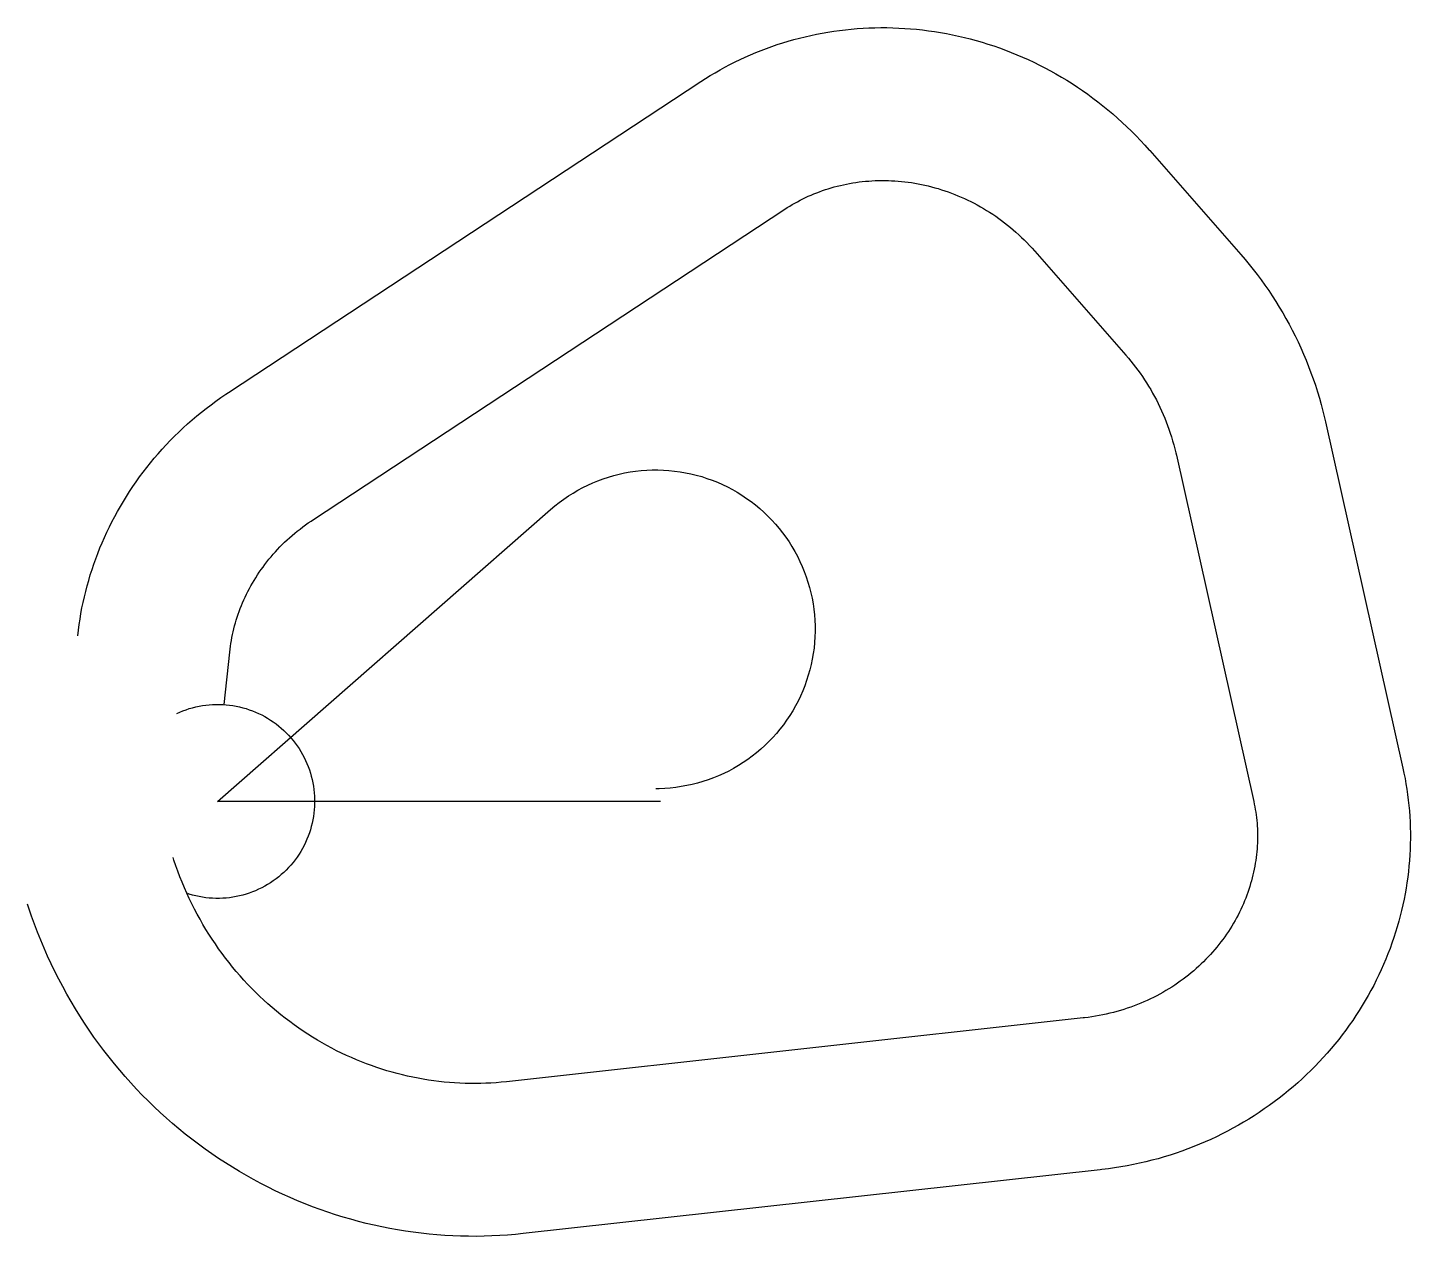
# Model space of a CAD drawing. Header units: metres. Extents: x -5720 to 35906, y -13092 to 23290.
import ezdxf

# ---------------------------------------------------------------- set-up
doc = ezdxf.new("R2010")
doc.units = ezdxf.units.M

msp = doc.modelspace()

# ---------------------------------------------------------------- linework, layer by layer
at = {"layer": 'Boundry', "color": 1}
for p, q in [((328, 12312), (14546, 21667)), ((28060, 19592), (30803, 16463)), ((2857, 8469), (17074, 17824)), ((24601, 16559), (27344, 13431)), ((33350, 11423), (35680, 1004)), ((28861, 10419), (31191, 0)), ((191, 2914), (362, 4494)), ((26060, -6519), (8691, -8438)), ((26565, -11091), (9196, -13010))]:
    msp.add_line(p, q, dxfattribs=at)
at = {"layer": 'NorminalTrack', "color": 1}
msp.add_lwpolyline([(13332, 0), (0, 0), (10025, 8788), (10025, 8788), (10153, 8897), (10284, 9000), (10419, 9099), (10558, 9194), (10700, 9283), (10844, 9367), (10992, 9446), (11142, 9520), (11295, 9589), (11450, 9653), (11607, 9711), (11766, 9763), (11927, 9810), (12089, 9851), (12253, 9887), (12418, 9916), (12583, 9940), (12750, 9959), (12917, 9971), (13084, 9977), (13252, 9978), (13419, 9973), (13586, 9962), (13753, 9945), (13919, 9923), (14084, 9894), (14248, 9860), (14410, 9820), (14572, 9775), (14731, 9724), (14889, 9667), (15044, 9605), (15198, 9537), (15348, 9465), (15497, 9387), (15642, 9304), (15784, 9215), (15924, 9122), (16060, 9024), (16192, 8922), (16321, 8815), (16446, 8703), (16567, 8587), (16683, 8467), (16796, 8343), (16904, 8216), (17008, 8084), (17107, 7949), (17201, 7810), (17290, 7669), (17375, 7524), (17454, 7377), (17528, 7226), (17597, 7074), (17660, 6919), (17718, 6761), (17771, 6602), (17817, 6442), (17859, 6279), (17894, 6116), (17924, 5951), (17948, 5785), (17966, 5619), (17978, 5452), (17985, 5284), (17986, 5117), (17981, 4949), (17970, 4782), (17953, 4616), (17930, 4450), (17902, 4285), (17868, 4121), (17828, 3958), (17782, 3797), (17731, 3637), (17675, 3480), (17613, 3324), (17545, 3171), (17472, 3020), (17394, 2872), (17311, 2726), (17223, 2584), (17130, 2445), (17032, 2309), (16929, 2176), (16822, 2048), (16711, 1923), (16595, 1802), (16475, 1685), (16351, 1572), (16223, 1464), (16092, 1360), (15956, 1261), (15818, 1167), (15676, 1078), (15532, 994), (15384, 914), (15234, 840), (15081, 772), (14926, 708), (14769, 650), (14610, 598), (14449, 551), (14287, 510), (14123, 474), (13958, 444), (13793, 420), (13626, 402), (13459, 390), (13292, 383), (13188, 382)], dxfattribs=at)
at = {"layer": 'WindSpiral', "color": 5}
for points in [[(14546, 21667), (14687, 21758), (14831, 21847), (14976, 21934), (15124, 22019), (15272, 22101), (15423, 22180), (15575, 22257), (15729, 22332), (15885, 22404), (16041, 22473), (16200, 22540), (16360, 22604), (16521, 22665), (16684, 22724), (16847, 22780), (17013, 22833), (17179, 22883), (17346, 22931), (17515, 22976), (17685, 23018), (17855, 23056), (18027, 23092), (18200, 23126), (18373, 23156), (18547, 23183), (18722, 23207), (18898, 23228), (19075, 23246), (19252, 23261), (19429, 23273), (19607, 23282), (19786, 23288), (19965, 23290), (20144, 23290), (20323, 23286), (20503, 23279), (20683, 23269), (20863, 23256), (21043, 23240), (21223, 23221), (21403, 23198), (21583, 23172), (21763, 23143), (21943, 23111), (22122, 23076), (22301, 23037), (22480, 22995), (22658, 22951), (22835, 22902), (23012, 22851), (23189, 22797), (23365, 22739), (23540, 22678), (23714, 22614), (23887, 22547), (24060, 22477), (24231, 22404), (24402, 22327), (24571, 22248), (24740, 22165), (24907, 22079), (25073, 21990), (25237, 21899), (25401, 21804), (25562, 21706), (25723, 21605), (25882, 21501), (26039, 21395), (26195, 21285), (26349, 21172), (26501, 21057), (26651, 20939), (26800, 20818), (26947, 20694), (27091, 20567), (27234, 20438), (27375, 20306), (27514, 20171), (27650, 20034), (27785, 19894), (27917, 19752), (28046, 19607), (28060, 19592)], [(17074, 17824), (17148, 17872), (17224, 17919), (17300, 17964), (17378, 18009), (17456, 18052), (17536, 18094), (17617, 18135), (17698, 18175), (17781, 18213), (17864, 18250), (17949, 18285), (18034, 18319), (18120, 18352), (18207, 18384), (18295, 18414), (18384, 18442), (18473, 18469), (18564, 18495), (18655, 18519), (18747, 18542), (18839, 18563), (18932, 18582), (19026, 18600), (19120, 18617), (19215, 18631), (19311, 18645), (19407, 18656), (19503, 18666), (19600, 18674), (19698, 18681), (19795, 18686), (19894, 18689), (19992, 18690), (20091, 18690), (20191, 18688), (20290, 18684), (20390, 18679), (20490, 18671), (20590, 18662), (20690, 18652), (20791, 18639), (20891, 18625), (20992, 18608), (21092, 18590), (21193, 18571), (21293, 18549), (21394, 18525), (21494, 18500), (21594, 18473), (21694, 18444), (21794, 18413), (21893, 18381), (21992, 18346), (22091, 18310), (22190, 18272), (22288, 18232), (22386, 18190), (22483, 18146), (22580, 18101), (22676, 18054), (22772, 18005), (22867, 17954), (22961, 17901), (23055, 17847), (23148, 17790), (23241, 17732), (23332, 17672), (23423, 17611), (23513, 17547), (23602, 17482), (23691, 17415), (23778, 17347), (23864, 17276), (23950, 17204), (24034, 17130), (24117, 17055), (24200, 16978), (24281, 16899), (24361, 16819), (24439, 16737), (24517, 16653), (24593, 16568), (24601, 16559)], [(30803, 16463), (30930, 16316), (31055, 16165), (31177, 16013), (31297, 15858), (31414, 15701), (31529, 15541), (31641, 15380), (31751, 15216), (31857, 15050), (31961, 14881), (32063, 14711), (32161, 14539), (32257, 14365), (32349, 14188), (32439, 14010), (32526, 13830), (32609, 13649), (32690, 13465), (32768, 13280), (32842, 13094), (32913, 12905), (32981, 12716), (33046, 12524), (33108, 12332), (33166, 12138), (33221, 11943), (33273, 11746), (33321, 11548), (33350, 11423)], [(27344, 13431), (27418, 13344), (27492, 13256), (27564, 13166), (27635, 13074), (27704, 12981), (27772, 12887), (27838, 12791), (27903, 12694), (27967, 12596), (28028, 12496), (28089, 12394), (28147, 12292), (28204, 12188), (28259, 12083), (28313, 11977), (28365, 11869), (28415, 11760), (28463, 11650), (28510, 11539), (28554, 11427), (28597, 11314), (28638, 11200), (28677, 11085), (28715, 10969), (28750, 10851), (28783, 10733), (28814, 10615), (28844, 10495), (28861, 10419)], [(-4212, 4988), (-4192, 5155), (-4170, 5322), (-4144, 5489), (-4116, 5656), (-4084, 5823), (-4050, 5989), (-4013, 6155), (-3973, 6321), (-3929, 6486), (-3883, 6651), (-3834, 6816), (-3782, 6980), (-3727, 7143), (-3669, 7305), (-3608, 7467), (-3544, 7628), (-3477, 7788), (-3407, 7947), (-3335, 8105), (-3259, 8263), (-3181, 8419), (-3100, 8574), (-3015, 8728), (-2928, 8880), (-2839, 9032), (-2746, 9182), (-2651, 9331), (-2553, 9478), (-2452, 9624), (-2348, 9768), (-2242, 9911), (-2133, 10052), (-2022, 10192), (-1908, 10329), (-1791, 10465), (-1672, 10600), (-1550, 10732), (-1425, 10862), (-1298, 10991), (-1169, 11117), (-1037, 11241), (-903, 11364), (-767, 11484), (-628, 11602), (-487, 11717), (-344, 11831), (-198, 11942), (-50, 12050), (99, 12157), (251, 12260), (328, 12312)], [(362, 4494), (372, 4582), (384, 4670), (397, 4757), (412, 4845), (429, 4933), (447, 5021), (467, 5109), (488, 5196), (511, 5284), (535, 5372), (561, 5459), (589, 5546), (619, 5633), (650, 5720), (682, 5807), (717, 5893), (752, 5979), (790, 6065), (829, 6150), (870, 6235), (912, 6320), (956, 6404), (1002, 6487), (1049, 6570), (1098, 6652), (1148, 6734), (1200, 6815), (1254, 6896), (1309, 6976), (1366, 7055), (1424, 7133), (1484, 7211), (1545, 7287), (1608, 7363), (1673, 7438), (1739, 7512), (1806, 7586), (1875, 7658), (1946, 7729), (2017, 7800), (2091, 7869), (2166, 7937), (2242, 8004), (2319, 8070), (2398, 8135), (2479, 8198), (2560, 8261), (2643, 8322), (2728, 8381), (2813, 8440), (2857, 8469)], [(-1234, 2646), (-1141, 2688), (-1046, 2726), (-951, 2761), (-854, 2792), (-756, 2820), (-657, 2845), (-557, 2866), (-457, 2884), (-356, 2898), (-254, 2909), (-153, 2916), (-51, 2919), (51, 2919), (153, 2916), (254, 2909), (356, 2898), (457, 2884), (557, 2866), (657, 2845), (756, 2820), (854, 2792), (951, 2761), (1046, 2726), (1141, 2688), (1234, 2646), (1326, 2602), (1416, 2554), (1504, 2503), (1590, 2449), (1675, 2392), (1757, 2332), (1837, 2269), (1916, 2204), (1991, 2135), (2065, 2065), (2135, 1991), (2204, 1916), (2269, 1837), (2332, 1757), (2392, 1675), (2449, 1590), (2503, 1504), (2554, 1416), (2602, 1326), (2646, 1234), (2688, 1141), (2726, 1046), (2761, 951), (2792, 854), (2820, 756), (2845, 657), (2866, 557), (2884, 457), (2898, 356), (2909, 254), (2916, 153), (2919, 51), (2919, -51), (2916, -153), (2909, -254), (2898, -356), (2884, -457), (2866, -557), (2845, -657), (2820, -756), (2792, -854), (2761, -951), (2726, -1046), (2688, -1141), (2646, -1234), (2602, -1326), (2554, -1416), (2503, -1504), (2449, -1590), (2392, -1675), (2332, -1757), (2269, -1837), (2204, -1916), (2135, -1991), (2065, -2065), (1991, -2135), (1916, -2204), (1837, -2269), (1757, -2332), (1675, -2392), (1590, -2449), (1504, -2503), (1416, -2554), (1326, -2602), (1234, -2646), (1141, -2688), (1046, -2726), (951, -2761), (854, -2792), (756, -2820), (657, -2845), (557, -2866), (457, -2884), (356, -2898), (254, -2909), (153, -2916), (51, -2919), (-51, -2919), (-153, -2916), (-254, -2909), (-356, -2898), (-457, -2884), (-557, -2866), (-657, -2845), (-756, -2820), (-854, -2792), (-902, -2777)], [(35680, 1004), (35714, 846), (35746, 686), (35774, 526), (35800, 365), (35823, 203), (35843, 40), (35861, -123), (35876, -286), (35887, -451), (35896, -616), (35902, -781), (35906, -946), (35906, -1112), (35903, -1279), (35898, -1445), (35889, -1612), (35878, -1779), (35864, -1946), (35846, -2113), (35826, -2280), (35803, -2447), (35777, -2614), (35748, -2780), (35716, -2947), (35681, -3113), (35643, -3279), (35602, -3444), (35558, -3609), (35511, -3774), (35462, -3938), (35409, -4101), (35353, -4264), (35294, -4426), (35233, -4588), (35168, -4748), (35101, -4908), (35031, -5067), (34957, -5224), (34881, -5381), (34802, -5537), (34720, -5692), (34636, -5845), (34548, -5997), (34458, -6148), (34365, -6298), (34269, -6446), (34170, -6593), (34069, -6738), (33965, -6882), (33858, -7024), (33749, -7165), (33637, -7304), (33522, -7441), (33405, -7576), (33285, -7710), (33163, -7841), (33038, -7971), (32911, -8099), (32781, -8225), (32649, -8348), (32514, -8470), (32377, -8589), (32238, -8706), (32097, -8821), (31953, -8934), (31807, -9044), (31659, -9152), (31509, -9258), (31357, -9361), (31203, -9462), (31046, -9560), (30888, -9655), (30728, -9748), (30566, -9838), (30402, -9926), (30236, -10011), (30069, -10093), (29900, -10172), (29729, -10248), (29557, -10322), (29383, -10392), (29208, -10460), (29031, -10525), (28852, -10587), (28673, -10645), (28492, -10701), (28310, -10754), (28126, -10803), (27942, -10850), (27756, -10893), (27570, -10933), (27382, -10970), (27194, -11003), (27004, -11034), (26814, -11061), (26623, -11084), (26565, -11091)], [(31191, 0), (31209, -80), (31224, -161), (31239, -242), (31252, -324), (31264, -406), (31274, -489), (31283, -572), (31290, -656), (31296, -740), (31301, -825), (31304, -910), (31306, -995), (31306, -1081), (31305, -1167), (31302, -1253), (31297, -1340), (31292, -1427), (31284, -1514), (31275, -1601), (31265, -1688), (31252, -1776), (31239, -1863), (31223, -1951), (31207, -2038), (31188, -2126), (31168, -2213), (31146, -2301), (31123, -2388), (31098, -2476), (31072, -2563), (31044, -2650), (31014, -2737), (30983, -2823), (30950, -2910), (30915, -2996), (30879, -3082), (30841, -3167), (30802, -3252), (30761, -3336), (30718, -3421), (30674, -3504), (30628, -3587), (30580, -3670), (30531, -3752), (30481, -3833), (30428, -3914), (30374, -3994), (30319, -4074), (30262, -4153), (30204, -4231), (30143, -4308), (30082, -4384), (30019, -4460), (29954, -4534), (29888, -4608), (29820, -4681), (29751, -4753), (29680, -4824), (29608, -4894), (29535, -4963), (29460, -5030), (29383, -5097), (29306, -5162), (29227, -5227), (29146, -5290), (29064, -5352), (28981, -5412), (28897, -5472), (28811, -5530), (28724, -5587), (28636, -5642), (28546, -5696), (28455, -5749), (28363, -5800), (28270, -5850), (28176, -5898), (28081, -5944), (27984, -5990), (27887, -6033), (27789, -6075), (27689, -6116), (27589, -6154), (27487, -6192), (27385, -6227), (27281, -6261), (27177, -6293), (27072, -6323), (26966, -6352), (26860, -6379), (26752, -6404), (26644, -6427), (26535, -6448), (26426, -6468), (26316, -6485), (26205, -6501), (26094, -6515), (26060, -6519)], [(8691, -8438), (8538, -8454), (8383, -8467), (8228, -8477), (8073, -8485), (7918, -8490), (7762, -8492), (7605, -8491), (7448, -8488), (7292, -8482), (7134, -8473), (6977, -8462), (6820, -8447), (6662, -8430), (6505, -8411), (6348, -8388), (6191, -8362), (6034, -8334), (5877, -8303), (5720, -8269), (5564, -8233), (5408, -8193), (5252, -8151), (5097, -8106), (4943, -8058), (4789, -8007), (4635, -7954), (4482, -7898), (4330, -7839), (4179, -7777), (4029, -7713), (3879, -7645), (3730, -7576), (3582, -7503), (3436, -7427), (3290, -7349), (3145, -7269), (3002, -7185), (2860, -7099), (2719, -7010), (2579, -6919), (2441, -6825), (2304, -6728), (2168, -6629), (2034, -6527), (1902, -6423), (1771, -6317), (1642, -6207), (1514, -6096), (1388, -5982), (1264, -5865), (1142, -5746), (1022, -5625), (903, -5502), (787, -5376), (673, -5248), (560, -5118), (450, -4986), (342, -4851), (236, -4714), (132, -4576), (30, -4435), (-69, -4292), (-166, -4147), (-261, -4000), (-353, -3852), (-443, -3701), (-530, -3549), (-615, -3395), (-697, -3239), (-776, -3082), (-853, -2922), (-928, -2762), (-999, -2599), (-1068, -2435), (-1134, -2270), (-1198, -2103), (-1258, -1935), (-1316, -1766), (-1341, -1687)], [(9196, -13010), (8963, -13034), (8729, -13054), (8494, -13070), (8258, -13081), (8022, -13088), (7786, -13092), (7549, -13091), (7312, -13086), (7075, -13077), (6838, -13064), (6601, -13046), (6363, -13025), (6126, -12999), (5889, -12969), (5652, -12935), (5416, -12897), (5180, -12854), (4944, -12808), (4709, -12757), (4475, -12702), (4241, -12643), (4008, -12579), (3776, -12512), (3545, -12440), (3314, -12365), (3085, -12285), (2857, -12201), (2630, -12113), (2404, -12021), (2180, -11925), (1957, -11825), (1736, -11721), (1516, -11613), (1298, -11500), (1081, -11384), (867, -11264), (654, -11141), (443, -11013), (234, -10881), (27, -10746), (-178, -10607), (-380, -10464), (-580, -10318), (-778, -10167), (-974, -10013), (-1167, -9856), (-1358, -9695), (-1545, -9531), (-1731, -9363), (-1913, -9191), (-2093, -9016), (-2270, -8838), (-2444, -8657), (-2615, -8472), (-2783, -8285), (-2948, -8094), (-3110, -7899), (-3268, -7702), (-3423, -7502), (-3575, -7299), (-3724, -7093), (-3869, -6885), (-4010, -6673), (-4149, -6459), (-4283, -6242), (-4414, -6023), (-4541, -5801), (-4664, -5576), (-4784, -5349), (-4900, -5120), (-5012, -4889), (-5120, -4655), (-5224, -4419), (-5324, -4181), (-5420, -3941), (-5512, -3700), (-5600, -3456), (-5683, -3210), (-5720, -3097)]]:
    msp.add_lwpolyline(points, dxfattribs=at)

doc.saveas('drawing.dxf')
